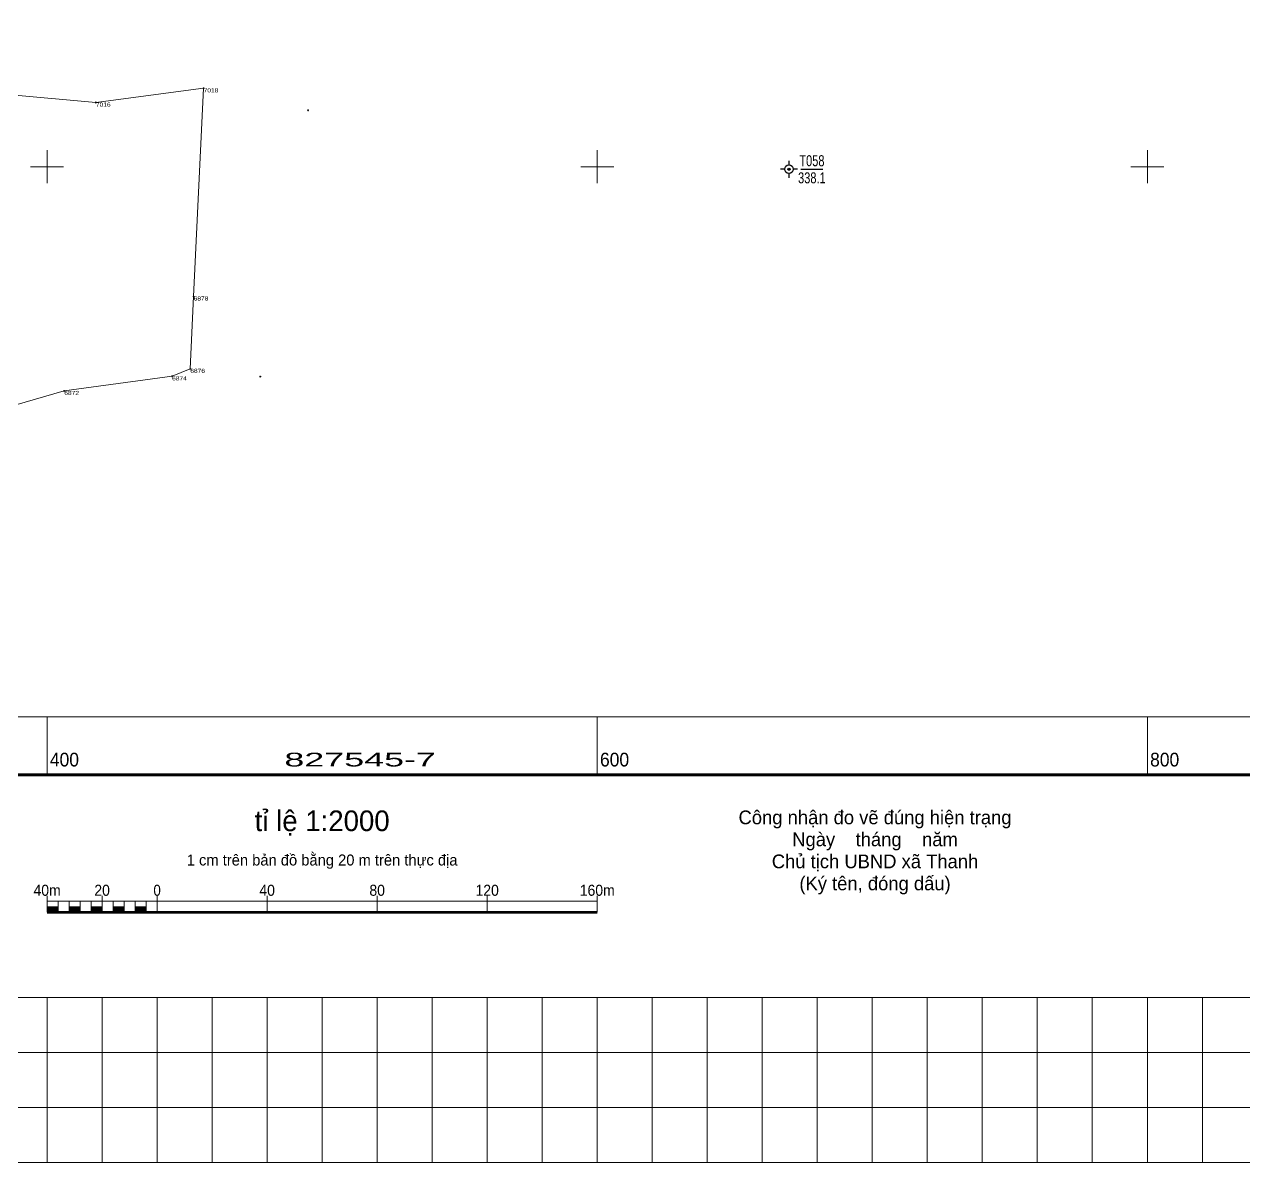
# Model space of a CAD drawing. Header units: metres. Extents: x 544779 to 546235, y 1824638 to 1826293.
# Drawn here: x 545391.7 to 545835, y 1824638 to 1825051.8 of the extents above; entities that cross this region are included whole.
import ezdxf
from ezdxf.enums import TextEntityAlignment as Align

# ---------------------------------------------------------------- set-up
doc = ezdxf.new("R2010")
doc.units = ezdxf.units.M
doc.header["$LTSCALE"] = 0.6
for name, color, linetype, lineweight in [('10', 7, 'Continuous', 13), ('4', 7, 'Continuous', 13), ('62', 7, 'Continuous', 13), ('8', 7, 'Continuous', 25), ('9', 7, 'Continuous', 25)]:
    doc.layers.add(name, color=color, linetype=linetype, lineweight=lineweight)
doc.layers.add('5', color=7, linetype='Continuous')

msp = doc.modelspace()

# ---------------------------------------------------------------- hatches: boundary and pattern name
at = {"layer": '62'}
for points in [[(545400, 1824729), (545400, 1824731), (545404, 1824731), (545404, 1824729)], [(545408, 1824729), (545408, 1824731), (545412, 1824731), (545412, 1824729)], [(545416, 1824729), (545416, 1824731), (545420, 1824731), (545420, 1824729)], [(545424, 1824729), (545424, 1824731), (545428, 1824731), (545428, 1824729)], [(545432, 1824729), (545432, 1824731), (545436, 1824731), (545436, 1824729)]]:
    msp.add_hatch(color=256, dxfattribs=at).paths.add_polyline_path(points)
at = {"layer": '8'}
msp.add_hatch(color=256, dxfattribs=at).paths.add_polyline_path([(545670.0924, 1824999.081, 1), (545669.3424, 1824999.081, 1)])

# ---------------------------------------------------------------- linework, layer by layer
at = {"layer": '10'}
msp.add_lwpolyline([(545250.22, 1824976.05), (545281.06, 1824948.81), (545325.28, 1824936.68), (545345.52, 1824934.54), (545358.52, 1824905.82), (545374.78, 1824909.47), (545406.25, 1824918.53), (545445.45, 1824923.83), (545452.05, 1824926.57), (545453.28, 1824952.87), (545456.9, 1825028.52), (545417.75, 1825023.36), (545384.23, 1825026.33), (545359.73, 1825038.26), (545303.07, 1825035.76), (545268.69, 1825025.12), (545250.54, 1825019.26)], dxfattribs=at)
at = {"layer": '4'}
for p, q in [((545457.21, 1825028.52), (545456.59, 1825028.52)), ((545456.9, 1825028.21), (545456.9, 1825028.83)), ((545418.07, 1825023.36), (545417.44, 1825023.36)), ((545417.75, 1825023.05), (545417.75, 1825023.68)), ((545495.2, 1825020.52), (545494.58, 1825020.52)), ((545494.89, 1825020.21), (545494.89, 1825020.83)), ((545453.28, 1824952.56), (545453.28, 1824953.18)), ((545453.6, 1824952.87), (545452.97, 1824952.87)), ((545452.36, 1824926.57), (545451.73, 1824926.57)), ((545452.05, 1824926.26), (545452.05, 1824926.88)), ((545445.76, 1824923.83), (545445.14, 1824923.83)), ((545445.45, 1824923.52), (545445.45, 1824924.15)), ((545477.79, 1824923.71), (545477.17, 1824923.71)), ((545477.48, 1824923.4), (545477.48, 1824924.03)), ((545406.56, 1824918.53), (545405.94, 1824918.53)), ((545406.25, 1824918.22), (545406.25, 1824918.84))]:
    msp.add_line(p, q, dxfattribs=at)
at = {"layer": '62'}
for p, q in [((545400, 1824994), (545400, 1825006)), ((545600, 1824994), (545600, 1825006)), ((545800, 1824994), (545800, 1825006)), ((545394, 1825000), (545406, 1825000)), ((545594, 1825000), (545606, 1825000)), ((545794, 1825000), (545806, 1825000)), ((545400, 1824800), (545400, 1824779)), ((545600, 1824800), (545600, 1824779)), ((545800, 1824800), (545800, 1824779)), ((545400, 1824729), (545400, 1824735)), ((545400, 1824733), (545600, 1824733)), ((545404, 1824729), (545404, 1824733)), ((545408, 1824729), (545408, 1824733)), ((545412, 1824729), (545412, 1824733)), ((545416, 1824729), (545416, 1824733)), ((545420, 1824729), (545420, 1824735)), ((545420, 1824729), (545420, 1824733)), ((545424, 1824729), (545424, 1824733)), ((545428, 1824729), (545428, 1824733)), ((545432, 1824729), (545432, 1824733)), ((545436, 1824729), (545436, 1824733)), ((545440, 1824729), (545440, 1824735)), ((545480, 1824729), (545480, 1824735)), ((545520, 1824729), (545520, 1824735)), ((545560, 1824729), (545560, 1824735)), ((545600, 1824729), (545600, 1824735)), ((545400, 1824698), (545400, 1824638)), ((545420, 1824698), (545420, 1824638)), ((545440, 1824698), (545440, 1824638)), ((545460, 1824698), (545460, 1824638)), ((545480, 1824698), (545480, 1824638)), ((545500, 1824698), (545500, 1824638)), ((545520, 1824698), (545520, 1824638)), ((545540, 1824698), (545540, 1824638)), ((545560, 1824698), (545560, 1824638)), ((545580, 1824698), (545580, 1824638)), ((545600, 1824698), (545600, 1824638)), ((545620, 1824698), (545620, 1824638)), ((545640, 1824698), (545640, 1824638)), ((545660, 1824698), (545660, 1824638)), ((545680, 1824698), (545680, 1824638)), ((545700, 1824698), (545700, 1824638)), ((545720, 1824698), (545720, 1824638)), ((545740, 1824698), (545740, 1824638)), ((545760, 1824698), (545760, 1824638)), ((545780, 1824698), (545780, 1824638)), ((545800, 1824698), (545800, 1824638)), ((545820, 1824698), (545820, 1824638)), ((544800, 1824678), (546200, 1824678)), ((544800, 1824658), (546200, 1824658))]:
    msp.add_line(p, q, dxfattribs=at)
at = {"layer": '62', "lineweight": 53}
msp.add_line((545400, 1824729), (545600, 1824729), dxfattribs=at)
at = {"layer": '62', "lineweight": 158}
msp.add_lwpolyline([(544779, 1826221), (546221, 1826221), (546221, 1824779), (544779, 1824779)], close=True, dxfattribs=at)
at = {"layer": '62'}
for points in [[(544800, 1826200), (546200, 1826200), (546200, 1824800), (544800, 1824800)], [(545400, 1824729), (545400, 1824731), (545404, 1824731), (545404, 1824729)], [(545408, 1824729), (545408, 1824731), (545412, 1824731), (545412, 1824729)], [(545416, 1824729), (545416, 1824731), (545420, 1824731), (545420, 1824729)], [(545424, 1824729), (545424, 1824731), (545428, 1824731), (545428, 1824729)], [(545432, 1824729), (545432, 1824731), (545436, 1824731), (545436, 1824729)], [(544800, 1824698), (546200, 1824698), (546200, 1824638), (544800, 1824638)]]:
    msp.add_lwpolyline(points, close=True, dxfattribs=at)
at = {"layer": '8'}
for p, q in [((545669.72, 1825002.21), (545669.72, 1825000.64)), ((545668.16, 1824999.08), (545666.59, 1824999.08)), ((545669.72, 1824997.52), (545669.72, 1824995.96)), ((545672.84, 1824999.08), (545671.28, 1824999.08))]:
    msp.add_line(p, q, dxfattribs=at)
for radius in [1.5625, 0.375]:
    msp.add_circle((545669.7174, 1824999.081), radius, dxfattribs=at)
at = {"layer": '9'}
msp.add_line((545674.06, 1824999.08), (545682.05, 1824999.08), dxfattribs=at)

# ---------------------------------------------------------------- texts
at = {"layer": '5', "width": 1.2}
for s, p in [('7018', (545456.9, 1825027.02)), ('7016', (545417.75, 1825021.86)), ('6878', (545453.28, 1824951.37)), ('6876', (545452.05, 1824925.07)), ('6874', (545445.45, 1824922.33)), ('6872', (545406.25, 1824917.03))]:
    msp.add_text(s, height=1.5, dxfattribs=at).set_placement(p)
at = {"layer": '62', "width": 0.95}
for s, p in [('400', (545401, 1824782)), ('600', (545601, 1824782)), ('800', (545801, 1824782))]:
    msp.add_text(s, height=5, dxfattribs=at).set_placement(p)
at = {"layer": '62'}
for s, height, width, p in [('827545-7', 5, 1.95, (545513.81, 1824782)), ('40m', 4, 0.95, (545400, 1824735)), ('20', 4, 0.95, (545420, 1824735)), ('0', 4, 0.9, (545440, 1824735)), ('40', 4, 0.95, (545480, 1824735)), ('80', 4, 0.95, (545520, 1824735)), ('120', 4, 0.95, (545559.995, 1824735)), ('160m', 4, 0.95, (545600.005, 1824735))]:
    msp.add_text(s, height=height, dxfattribs=dict(at, width=width)).set_placement(p, align=Align.CENTER)
for s, height, p in [('tỉ lệ 1:2000', 7.5, (545500.005, 1824758.5)), ('Công nhận đo vẽ đúng hiện trạng', 5, (545701, 1824761)), ('Ngày    tháng    năm', 5, (545701, 1824753)), ('1 cm trên bản đồ bằng 20 m trên thực địa', 4, (545499.995, 1824746)), ('Chủ tịch UBND xã Thanh', 5, (545701, 1824745)), ('(Ký tên, đóng dấu)', 5, (545701, 1824737))]:
    msp.add_text(s, height=height, dxfattribs=at).set_placement(p, align=Align.CENTER)
at = {"layer": '9', "width": 0.75}
for s, p in [('T058', (545678.05, 1825000.19)), ('338.1', (545678.045, 1824993.97))]:
    msp.add_text(s, height=4, dxfattribs=at).set_placement(p, align=Align.CENTER)

doc.saveas('drawing.dxf')
